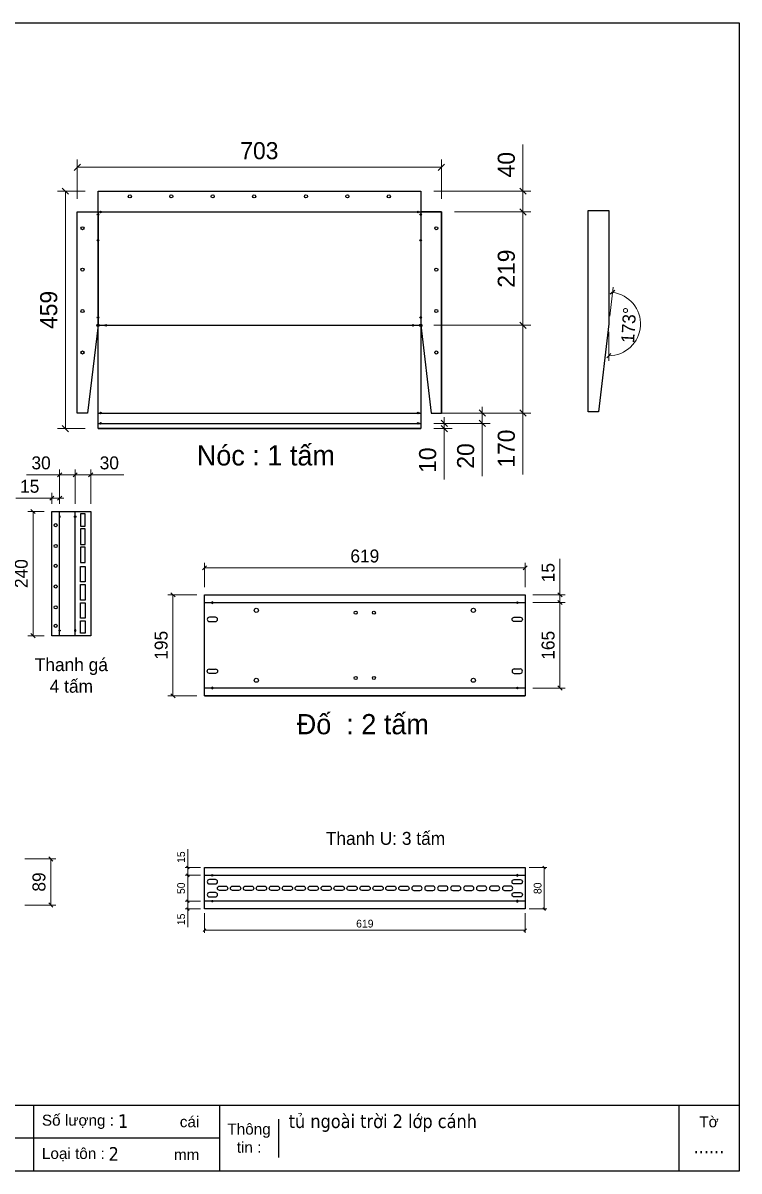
# Model space of a CAD drawing. Header units: millimetres. Extents: x 0 to 3136, y 0 to 2218.
# Drawn here: x 1754 to 3136, y 0 to 2218 of the extents above; entities that cross this region are included whole.
import ezdxf
from ezdxf.enums import TextEntityAlignment as Align

# ---------------------------------------------------------------- set-up
doc = ezdxf.new("R2010")
doc.units = ezdxf.units.MM
for name, color, linetype in [('CNC', 7, 'Continuous'), ('DIM', 253, 'Continuous'), ('FIRE PROTECTION', 1, 'Continuous')]:
    doc.layers.add(name, color=color, linetype=linetype)
doc.styles.add('Arial', font='arial.ttf')
doc.styles.add('Tahoma (Input Text)', font='tahoma.ttf')
doc.dimstyles.new('Dim-15', dxfattribs={"dimtxt": 15, "dimasz": 5, "dimexe": 5, "dimexo": 8, "dimgap": 5, "dimtad": 1, "dimdec": 0, "dimtxsty": 'Standard', "dimblk": 'OBLIQUE', "dimcen": 10, "dimclrd": 5, "dimclre": 5, "dimclrt": 3, "dimazin": 3, "dimtfac": 1, "dimtdec": 0, "dimtmove": 0, "dimatfit": 3, "dimldrblk": 'OBLIQUE', "dimlwd": 9, "dimlwe": 9})
doc.dimstyles.new('Dim-25', dxfattribs={"dimtxt": 25, "dimasz": 8, "dimexe": 10, "dimexo": 15, "dimgap": 10, "dimtad": 1, "dimdec": 0, "dimtxsty": 'Standard', "dimblk": 'OBLIQUE', "dimcen": 10, "dimclrd": 5, "dimclre": 5, "dimclrt": 3, "dimazin": 3, "dimtfac": 1, "dimtdec": 0, "dimtmove": 0, "dimatfit": 3, "dimldrblk": 'OBLIQUE', "dimlwd": 9, "dimlwe": 9})
doc.dimstyles.new('Dim-33', dxfattribs={"dimtxt": 33, "dimasz": 12, "dimexe": 15, "dimexo": 25, "dimgap": 15, "dimtad": 1, "dimdec": 0, "dimtxsty": 'Standard', "dimblk": 'OBLIQUE', "dimcen": 10, "dimclrd": 5, "dimclre": 5, "dimclrt": 3, "dimazin": 3, "dimtfac": 1, "dimtdec": 0, "dimtmove": 0, "dimatfit": 3, "dimldrblk": 'OPEN30', "dimlwd": 9, "dimlwe": 9})

# ---------------------------------------------------------------- blocks, each defined once
blk = doc.blocks.new('khungtenAsean2')
at = {"color": 7}
for p, q in [((2970, -1980), (0, -1980)), ((1680, -1980), (1680, -2100)), ((2020, -1980), (2020, -2100)), ((2860, -1980), (2860, -2100)), ((2128.3, -2005), (2128.3, -2075)), ((2020, -2040), (0, -2040))]:
    blk.add_line(p, q, dxfattribs=at)
blk.add_lwpolyline([(0, 0), (2970, 0), (2970, -2100), (0, -2100)], close=True, dxfattribs=at)
at = {"color": 2, "char_height": 20, "style": 'Arial'}
for s, insert, width, attachment_point in [('  Số lượng :', (1680, -2010), 917.634, 4), ('cái', (1947.6, -2010), 917.634, 4), ('Thông\\Ptin :', (2074.2, -2040), 108.311, 5), ('Tờ', (2915, -2010), 110, 5), ('  Loại tôn :', (1680, -2070), 917.634, 4), ('mm', (1936.9, -2070), 917.634, 4)]:
    blk.add_mtext(s, dxfattribs=dict(at, insert=insert, width=width, attachment_point=attachment_point))
at = {"color": 1, "style": 'Tahoma (Input Text)', "flags": 8}
for tag, p in [('#03', (506.6, -2019.3)), ('#01', (137.1, -2021.3)), ('#05', (1106.6, -2021.3)), ('#07', (1834.7, -2021.3)), ('#09', (2146.7, -2021.3)), ('#02', (98.5, -2081.3)), ('#04', (486.1, -2081.3)), ('#06', (1065.3, -2081.3)), ('#08', (1817.4, -2081.3)), ('#10', (2146.7, -2081.3))]:
    blk.add_attdef(tag, p, '', height=25, dxfattribs=at)
blk.add_attdef('#11', text='', height=25, dxfattribs=at).set_placement((2915, -2067.3), align=Align.CENTER)
blk = doc.blocks.new('*D20')
at = {"color": 0, "linetype": 'ByBlock', "lineweight": -2}
for p, q in [((1811.6, 598.8), (1803.6, 606.8)), ((1803.6, 517.8), (1811.6, 509.8))]:
    blk.add_line(p, q, dxfattribs=at)
at = {"layer": 'Defpoints', "color": 0, "transparency": 16777216}
for p in [(1742.8, 602.8), (1807.6, 602.8), (1742.8, 513.8)]:
    blk.add_point(p, dxfattribs=at)
at = {"layer": 'DIM', "color": 5, "lineweight": 9, "transparency": 16777216}
for p, q in [((1757.8, 602.8), (1817.6, 602.8)), ((1807.6, 513.8), (1807.6, 602.8)), ((1757.8, 513.8), (1817.6, 513.8))]:
    blk.add_line(p, q, dxfattribs=at)
at = {"layer": 'DIM', "color": 3, "transparency": 16777216, "insert": (1784.9, 558.3), "char_height": 25, "attachment_point": 5, "rotation": 90}
blk.add_mtext('89', dxfattribs=at)
blk = doc.blocks.new('_Oblique')
at = {"color": 0, "linetype": 'ByBlock', "lineweight": -2}
blk.add_line((-0.5, -0.5), (0.5, 0.5), dxfattribs=at)
blk = doc.blocks.new('f3daunguoc')
at = {"layer": 'CNC', "color": 2, "lineweight": -3}
blk.add_circle((0, 0), 1.5, dxfattribs=at)
blk = doc.blocks.new('f2dauxuoi')
at = {"layer": 'CNC', "color": 2, "lineweight": -3}
blk.add_circle((0, 0), 1, dxfattribs=at)
blk = doc.blocks.new('*D25')
at = {"color": 0, "linetype": 'ByBlock', "lineweight": -2}
for p, q in [((1777.4, 1270), (1769.4, 1278)), ((1769.4, 1038), (1777.4, 1030))]:
    blk.add_line(p, q, dxfattribs=at)
at = {"layer": 'Defpoints', "color": 0, "ltscale": 3, "transparency": 16777216}
for p in [(1809.7, 1274), (1773.4, 1034), (1809.7, 1034)]:
    blk.add_point(p, dxfattribs=at)
at = {"layer": 'DIM', "color": 5, "lineweight": 9, "ltscale": 3, "transparency": 16777216}
for p, q in [((1794.7, 1274), (1763.4, 1274)), ((1773.4, 1274), (1773.4, 1034)), ((1794.7, 1034), (1763.4, 1034))]:
    blk.add_line(p, q, dxfattribs=at)
at = {"layer": 'DIM', "color": 3, "ltscale": 3, "transparency": 16777216, "insert": (1750.7, 1154), "char_height": 25, "attachment_point": 5, "rotation": 90}
blk.add_mtext('240', dxfattribs=at)
blk = doc.blocks.new('*D26')
at = {"color": 0, "linetype": 'ByBlock', "lineweight": -2}
for p, q in [((1858.7, 1348.9), (1850.7, 1340.9)), ((1880.7, 1340.9), (1888.7, 1348.9))]:
    blk.add_line(p, q, dxfattribs=at)
at = {"layer": 'Defpoints', "color": 0, "ltscale": 3, "transparency": 16777216}
for p in [(1884.7, 1344.9), (1854.7, 1274), (1884.7, 1274)]:
    blk.add_point(p, dxfattribs=at)
at = {"layer": 'DIM', "color": 5, "lineweight": 9, "ltscale": 3, "transparency": 16777216}
for p, q in [((1854.7, 1289), (1854.7, 1354.9)), ((1884.7, 1289), (1884.7, 1354.9)), ((1854.7, 1344.9), (1884.7, 1344.9)), ((1884.7, 1344.9), (1948.4, 1344.9))]:
    blk.add_line(p, q, dxfattribs=at)
at = {"layer": 'DIM', "color": 3, "ltscale": 3, "transparency": 16777216, "insert": (1920.6, 1367.7), "char_height": 25, "attachment_point": 5}
blk.add_mtext('30', dxfattribs=at)
blk = doc.blocks.new('*D27')
at = {"color": 0, "linetype": 'ByBlock', "lineweight": -2}
for p, q in [((1828.7, 1348.9), (1820.7, 1340.9)), ((1850.7, 1340.9), (1858.7, 1348.9))]:
    blk.add_line(p, q, dxfattribs=at)
at = {"layer": 'Defpoints', "color": 0, "ltscale": 3, "transparency": 16777216}
for p in [(1824.7, 1344.9), (1824.7, 1274), (1854.7, 1274)]:
    blk.add_point(p, dxfattribs=at)
at = {"layer": 'DIM', "color": 5, "lineweight": 9, "ltscale": 3, "transparency": 16777216}
for p, q in [((1824.7, 1289), (1824.7, 1354.9)), ((1854.7, 1289), (1854.7, 1354.9)), ((1824.7, 1344.9), (1761, 1344.9)), ((1854.7, 1344.9), (1824.7, 1344.9))]:
    blk.add_line(p, q, dxfattribs=at)
at = {"layer": 'DIM', "color": 3, "ltscale": 3, "transparency": 16777216, "insert": (1788.9, 1367.7), "char_height": 25, "attachment_point": 5}
blk.add_mtext('30', dxfattribs=at)
blk = doc.blocks.new('*D28')
at = {"color": 0, "linetype": 'ByBlock', "lineweight": -2}
for p, q in [((1805.7, 1295.7), (1813.7, 1303.7)), ((1828.7, 1303.7), (1820.7, 1295.7))]:
    blk.add_line(p, q, dxfattribs=at)
at = {"layer": 'Defpoints', "color": 0, "ltscale": 3, "transparency": 16777216}
for p in [(1809.7, 1299.7), (1809.7, 1274), (1824.7, 1274)]:
    blk.add_point(p, dxfattribs=at)
at = {"layer": 'DIM', "color": 5, "lineweight": 9, "ltscale": 3, "transparency": 16777216}
for p, q in [((1809.7, 1289), (1809.7, 1309.7)), ((1824.7, 1289), (1824.7, 1309.7)), ((1809.7, 1299.7), (1740.1, 1299.7)), ((1824.7, 1299.7), (1809.7, 1299.7)), ((1824.7, 1299.7), (1832.7, 1299.7))]:
    blk.add_line(p, q, dxfattribs=at)
at = {"layer": 'DIM', "color": 3, "ltscale": 3, "transparency": 16777216, "insert": (1766.9, 1322.5), "char_height": 25, "attachment_point": 5}
blk.add_mtext('15', dxfattribs=at)
blk = doc.blocks.new('*D32')
at = {"color": 0, "linetype": 'ByBlock', "lineweight": -2}
for p, q in [((2725.1, 1886.6), (2713.1, 1898.6)), ((2713.1, 1858.6), (2725.1, 1846.6))]:
    blk.add_line(p, q, dxfattribs=at)
at = {"layer": 'Defpoints', "color": 0, "transparency": 16777216}
for p in [(2521.8, 1892.6), (2719.1, 1892.6), (2561.8, 1852.6)]:
    blk.add_point(p, dxfattribs=at)
at = {"layer": 'DIM', "color": 5, "lineweight": 9, "transparency": 16777216}
for p, q in [((2719.1, 1892.6), (2719.1, 1983.1)), ((2546.8, 1892.6), (2734.1, 1892.6)), ((2719.1, 1852.6), (2719.1, 1892.6)), ((2586.8, 1852.6), (2734.1, 1852.6))]:
    blk.add_line(p, q, dxfattribs=at)
at = {"layer": 'DIM', "color": 3, "transparency": 16777216, "insert": (2687.2, 1943.8), "char_height": 33, "attachment_point": 5, "rotation": 90}
blk.add_mtext('40', dxfattribs=at)
blk = doc.blocks.new('_Open30')
at = {"color": 0, "linetype": 'ByBlock', "lineweight": -2}
for p, q in [((-1, 0.27), (0, 0)), ((0, 0), (-1, -0.27)), ((0, 0), (-1, 0))]:
    blk.add_line(p, q, dxfattribs=at)
blk = doc.blocks.new('*D33')
at = {"color": 0, "linetype": 'ByBlock', "lineweight": -2}
for p, q in [((1841.7, 1886.6), (1829.7, 1898.6)), ((1829.7, 1440.1), (1841.7, 1428.1))]:
    blk.add_line(p, q, dxfattribs=at)
at = {"layer": 'Defpoints', "color": 0, "transparency": 16777216}
for p in [(1898.8, 1892.6), (1835.7, 1434.1), (1898.8, 1434.1)]:
    blk.add_point(p, dxfattribs=at)
at = {"layer": 'DIM', "color": 5, "lineweight": 9, "transparency": 16777216}
for p, q in [((1873.8, 1892.6), (1820.7, 1892.6)), ((1835.7, 1892.6), (1835.7, 1434.1)), ((1873.8, 1434.1), (1820.7, 1434.1))]:
    blk.add_line(p, q, dxfattribs=at)
at = {"layer": 'DIM', "color": 3, "transparency": 16777216, "insert": (1803.8, 1663.3), "char_height": 33, "attachment_point": 5, "rotation": 90}
blk.add_mtext('459', dxfattribs=at)
blk = doc.blocks.new('*D34')
at = {"color": 0, "linetype": 'ByBlock', "lineweight": -2}
for p, q in [((1864.8, 1944.8), (1852.8, 1932.8)), ((2555.8, 1932.8), (2567.8, 1944.8))]:
    blk.add_line(p, q, dxfattribs=at)
at = {"layer": 'Defpoints', "color": 0, "transparency": 16777216}
for p in [(2561.8, 1938.8), (1858.8, 1852.6), (2561.8, 1852.6)]:
    blk.add_point(p, dxfattribs=at)
at = {"layer": 'DIM', "color": 5, "lineweight": 9, "transparency": 16777216}
for p, q in [((1858.8, 1877.6), (1858.8, 1953.8)), ((2561.8, 1877.6), (2561.8, 1953.8)), ((1858.8, 1938.8), (2561.8, 1938.8))]:
    blk.add_line(p, q, dxfattribs=at)
at = {"layer": 'DIM', "color": 3, "transparency": 16777216, "insert": (2210.3, 1970.7), "char_height": 33, "attachment_point": 5}
blk.add_mtext('703', dxfattribs=at)
blk = doc.blocks.new('*D35')
at = {"color": 0, "linetype": 'ByBlock', "lineweight": -2}
for p, q in [((2561.2, 1450.1), (2573.2, 1438.1)), ((2573.2, 1428.1), (2561.2, 1440.1))]:
    blk.add_line(p, q, dxfattribs=at)
at = {"layer": 'Defpoints', "color": 0, "transparency": 16777216}
for p in [(2521.8, 1444.1), (2567.2, 1444.1), (2521.8, 1434.1)]:
    blk.add_point(p, dxfattribs=at)
at = {"layer": 'DIM', "color": 5, "lineweight": 9, "transparency": 16777216}
for p, q in [((2546.8, 1444.1), (2582.2, 1444.1)), ((2567.2, 1444.1), (2567.2, 1456.1)), ((2567.2, 1444.1), (2567.2, 1434.1)), ((2546.8, 1434.1), (2582.2, 1434.1)), ((2567.2, 1434.1), (2567.2, 1336))]:
    blk.add_line(p, q, dxfattribs=at)
at = {"layer": 'DIM', "color": 3, "transparency": 16777216, "insert": (2535.3, 1373.1), "char_height": 33, "attachment_point": 5, "rotation": 90}
blk.add_mtext('10', dxfattribs=at)
blk = doc.blocks.new('*D36')
at = {"color": 0, "linetype": 'ByBlock', "lineweight": -2}
for p, q in [((2634.6, 1470.1), (2646.6, 1458.1)), ((2646.6, 1438.1), (2634.6, 1450.1))]:
    blk.add_line(p, q, dxfattribs=at)
at = {"layer": 'Defpoints', "color": 0, "transparency": 16777216}
for p in [(2521.8, 1464.1), (2521.8, 1444.1), (2640.6, 1444.1)]:
    blk.add_point(p, dxfattribs=at)
at = {"layer": 'DIM', "color": 5, "lineweight": 9, "transparency": 16777216}
for p, q in [((2546.8, 1464.1), (2655.6, 1464.1)), ((2640.6, 1464.1), (2640.6, 1476.1)), ((2640.6, 1464.1), (2640.6, 1444.1)), ((2546.8, 1444.1), (2655.6, 1444.1)), ((2640.6, 1444.1), (2640.6, 1342.4))]:
    blk.add_line(p, q, dxfattribs=at)
at = {"layer": 'DIM', "color": 3, "transparency": 16777216, "insert": (2608.7, 1381.2), "char_height": 33, "attachment_point": 5, "rotation": 90}
blk.add_mtext('20', dxfattribs=at)
blk = doc.blocks.new('*D37')
at = {"color": 0, "linetype": 'ByBlock', "lineweight": -2}
for p, q in [((2725.1, 1627.6), (2713.1, 1639.6)), ((2713.1, 1470.1), (2725.1, 1458.1))]:
    blk.add_line(p, q, dxfattribs=at)
at = {"layer": 'Defpoints', "color": 0, "transparency": 16777216}
for p in [(2521.8, 1633.6), (2561.8, 1464.1), (2719.1, 1464.1)]:
    blk.add_point(p, dxfattribs=at)
at = {"layer": 'DIM', "color": 5, "lineweight": 9, "transparency": 16777216}
for p, q in [((2546.8, 1633.6), (2734.1, 1633.6)), ((2719.1, 1633.6), (2719.1, 1464.1)), ((2586.8, 1464.1), (2734.1, 1464.1)), ((2719.1, 1464.1), (2719.1, 1345.5))]:
    blk.add_line(p, q, dxfattribs=at)
at = {"layer": 'DIM', "color": 3, "transparency": 16777216, "insert": (2687.2, 1395.4), "char_height": 33, "attachment_point": 5, "rotation": 90}
blk.add_mtext('170', dxfattribs=at)
blk = doc.blocks.new('*D38')
at = {"color": 0, "linetype": 'ByBlock', "lineweight": -2}
for p, q in [((2725.1, 1846.6), (2713.1, 1858.6)), ((2713.1, 1639.6), (2725.1, 1627.6))]:
    blk.add_line(p, q, dxfattribs=at)
at = {"layer": 'Defpoints', "color": 0, "transparency": 16777216}
for p in [(2561.8, 1852.6), (2719.1, 1852.6), (2521.8, 1633.6)]:
    blk.add_point(p, dxfattribs=at)
at = {"layer": 'DIM', "color": 5, "lineweight": 9, "transparency": 16777216}
for p, q in [((2586.8, 1852.6), (2734.1, 1852.6)), ((2719.1, 1633.6), (2719.1, 1852.6)), ((2546.8, 1633.6), (2734.1, 1633.6))]:
    blk.add_line(p, q, dxfattribs=at)
at = {"layer": 'DIM', "color": 3, "transparency": 16777216, "insert": (2687.2, 1743.1), "char_height": 33, "attachment_point": 5, "rotation": 90}
blk.add_mtext('219', dxfattribs=at)
blk = doc.blocks.new('*D39')
at = {"color": 0, "linetype": 'ByBlock', "lineweight": -2}
for p, q in [((2896.5, 1700.6), (2887.6, 1693.6)), ((2888.9, 1578.9), (2880.9, 1570.9))]:
    blk.add_line(p, q, dxfattribs=at)
at = {"layer": 'Defpoints', "color": 0, "ltscale": 3, "transparency": 16777216}
for p in [(2884.9, 1855.2), (2884.9, 1636.2), (2884.9, 1636.2), (2936.7, 1603.5), (2864.9, 1466.7)]:
    blk.add_point(p, dxfattribs=at)
at = {"layer": 'DIM', "color": 5, "lineweight": 9, "ltscale": 3, "transparency": 16777216}
for p, q in [((2886.6, 1651.1), (2893.2, 1707)), ((2884.9, 1621.2), (2884.9, 1564.9))]:
    blk.add_line(p, q, dxfattribs=at)
blk.add_arc((2884.9, 1636.2), 61.3, 270, 83.2706, dxfattribs=at)
at = {"layer": 'DIM', "color": 3, "ltscale": 3, "transparency": 16777216, "insert": (2923.4, 1633.9), "char_height": 25, "attachment_point": 5, "rotation": 86.6353}
blk.add_mtext('173°', dxfattribs=at)
blk = doc.blocks.new('ovan8.5x20')
at = {"layer": 'CNC', "color": 2, "lineweight": -3}
for p, q in [((5.7, 4.2), (-5.8, 4.2)), ((-5.8, -4.2), (5.7, -4.2))]:
    blk.add_line(p, q, dxfattribs=at)
for centre, start, end in [((-5.8, 0), 90, 270), ((5.7, 0), 270, 90)]:
    blk.add_arc(centre, 4.25, start, end, dxfattribs=at)
blk = doc.blocks.new('*D40')
at = {"color": 0, "linetype": 'ByBlock', "lineweight": -2}
for p, q in [((2786.6, 1117), (2794.6, 1109)), ((2794.6, 1094), (2786.6, 1102))]:
    blk.add_line(p, q, dxfattribs=at)
at = {"layer": 'Defpoints', "color": 0, "ltscale": 3, "transparency": 16777216}
for p in [(2723.4, 1113), (2790.6, 1113), (2723.4, 1098)]:
    blk.add_point(p, dxfattribs=at)
at = {"layer": 'DIM', "color": 5, "lineweight": 9, "ltscale": 3, "transparency": 16777216}
for p, q in [((2790.6, 1113), (2790.6, 1182.7)), ((2738.4, 1113), (2800.6, 1113)), ((2790.6, 1098), (2790.6, 1113)), ((2738.4, 1098), (2800.6, 1098)), ((2790.6, 1098), (2790.6, 1090))]:
    blk.add_line(p, q, dxfattribs=at)
at = {"layer": 'DIM', "color": 3, "ltscale": 3, "transparency": 16777216, "insert": (2767.8, 1155.8), "char_height": 25, "attachment_point": 5, "rotation": 90}
blk.add_mtext('15', dxfattribs=at)
blk = doc.blocks.new('*D41')
at = {"color": 0, "linetype": 'ByBlock', "lineweight": -2}
for p, q in [((2794.6, 1094), (2786.6, 1102)), ((2786.6, 937), (2794.6, 929))]:
    blk.add_line(p, q, dxfattribs=at)
at = {"layer": 'Defpoints', "color": 0, "ltscale": 3, "transparency": 16777216}
for p in [(2723.4, 1098), (2723.4, 933), (2790.6, 933)]:
    blk.add_point(p, dxfattribs=at)
at = {"layer": 'DIM', "color": 5, "lineweight": 9, "ltscale": 3, "transparency": 16777216}
for p, q in [((2738.4, 1098), (2800.6, 1098)), ((2790.6, 1098), (2790.6, 933)), ((2738.4, 933), (2800.6, 933))]:
    blk.add_line(p, q, dxfattribs=at)
at = {"layer": 'DIM', "color": 3, "ltscale": 3, "transparency": 16777216, "insert": (2767.8, 1015.5), "char_height": 25, "attachment_point": 5, "rotation": 90}
blk.add_mtext('165', dxfattribs=at)
blk = doc.blocks.new('*D42')
at = {"color": 0, "linetype": 'ByBlock', "lineweight": -2}
for p, q in [((2108.4, 1169), (2100.4, 1161)), ((2719.4, 1161), (2727.4, 1169))]:
    blk.add_line(p, q, dxfattribs=at)
at = {"layer": 'Defpoints', "color": 0, "ltscale": 3, "transparency": 16777216}
for p in [(2723.4, 1165), (2104.4, 1113), (2723.4, 1113)]:
    blk.add_point(p, dxfattribs=at)
at = {"layer": 'DIM', "color": 5, "lineweight": 9, "ltscale": 3, "transparency": 16777216}
for p, q in [((2104.4, 1128), (2104.4, 1175)), ((2104.4, 1165), (2723.4, 1165)), ((2723.4, 1128), (2723.4, 1175))]:
    blk.add_line(p, q, dxfattribs=at)
at = {"layer": 'DIM', "color": 3, "ltscale": 3, "transparency": 16777216, "insert": (2413.9, 1187.8), "char_height": 25, "attachment_point": 5}
blk.add_mtext('619', dxfattribs=at)
blk = doc.blocks.new('*D43')
at = {"color": 0, "linetype": 'ByBlock', "lineweight": -2}
for p, q in [((2047.5, 1109), (2039.5, 1117)), ((2039.5, 922), (2047.5, 914))]:
    blk.add_line(p, q, dxfattribs=at)
at = {"layer": 'Defpoints', "color": 0, "ltscale": 3, "transparency": 16777216}
for p in [(2104.4, 1113), (2043.5, 918), (2104.4, 918)]:
    blk.add_point(p, dxfattribs=at)
at = {"layer": 'DIM', "color": 5, "lineweight": 9, "ltscale": 3, "transparency": 16777216}
for p, q in [((2089.4, 1113), (2033.5, 1113)), ((2043.5, 1113), (2043.5, 918)), ((2089.4, 918), (2033.5, 918))]:
    blk.add_line(p, q, dxfattribs=at)
at = {"layer": 'DIM', "color": 3, "ltscale": 3, "transparency": 16777216, "insert": (2020.8, 1015.5), "char_height": 25, "attachment_point": 5, "rotation": 90}
blk.add_mtext('195', dxfattribs=at)
blk = doc.blocks.new('*D44')
at = {"color": 0, "linetype": 'ByBlock', "lineweight": -2}
for p, q in [((2106.9, 467.6), (2101.9, 462.6)), ((2720.9, 462.6), (2725.9, 467.6))]:
    blk.add_line(p, q, dxfattribs=at)
at = {"layer": 'Defpoints', "color": 0, "transparency": 16777216}
for p in [(2104.4, 506.2), (2723.4, 506.2), (2104.4, 465.1)]:
    blk.add_point(p, dxfattribs=at)
at = {"layer": 'DIM', "color": 5, "lineweight": 9, "transparency": 16777216}
for p, q in [((2104.4, 498.2), (2104.4, 460.1)), ((2723.4, 498.2), (2723.4, 460.1)), ((2723.4, 465.1), (2104.4, 465.1))]:
    blk.add_line(p, q, dxfattribs=at)
at = {"layer": 'DIM', "color": 3, "transparency": 16777216, "insert": (2413.9, 477.8), "char_height": 15, "attachment_point": 5}
blk.add_mtext('619', dxfattribs=at)
blk = doc.blocks.new('*D45')
at = {"color": 0, "linetype": 'ByBlock', "lineweight": -2}
for p, q in [((2762.8, 583.7), (2757.8, 588.7)), ((2757.8, 508.7), (2762.8, 503.7))]:
    blk.add_line(p, q, dxfattribs=at)
at = {"layer": 'Defpoints', "color": 0, "transparency": 16777216}
for p in [(2723.4, 586.2), (2723.4, 506.2), (2760.3, 506.2)]:
    blk.add_point(p, dxfattribs=at)
at = {"layer": 'DIM', "color": 5, "lineweight": 9, "transparency": 16777216}
for p, q in [((2731.4, 586.2), (2765.3, 586.2)), ((2760.3, 586.2), (2760.3, 506.2)), ((2731.4, 506.2), (2765.3, 506.2))]:
    blk.add_line(p, q, dxfattribs=at)
at = {"layer": 'DIM', "color": 3, "transparency": 16777216, "insert": (2747.6, 546.2), "char_height": 15, "attachment_point": 5, "rotation": 90}
blk.add_mtext('80', dxfattribs=at)
blk = doc.blocks.new('*D46')
at = {"color": 0, "linetype": 'ByBlock', "lineweight": -2}
for p, q in [((2074.5, 568.7), (2069.5, 573.7)), ((2069.5, 523.7), (2074.5, 518.7))]:
    blk.add_line(p, q, dxfattribs=at)
at = {"layer": 'Defpoints', "color": 0, "transparency": 16777216}
for p in [(2104.4, 571.2), (2072, 521.2), (2104.4, 521.2)]:
    blk.add_point(p, dxfattribs=at)
at = {"layer": 'DIM', "color": 5, "lineweight": 9, "transparency": 16777216}
for p, q in [((2096.4, 571.2), (2067, 571.2)), ((2072, 571.2), (2072, 521.2)), ((2096.4, 521.2), (2067, 521.2))]:
    blk.add_line(p, q, dxfattribs=at)
at = {"layer": 'DIM', "color": 3, "transparency": 16777216, "insert": (2059.3, 546.2), "char_height": 15, "attachment_point": 5, "rotation": 90}
blk.add_mtext('50', dxfattribs=at)
blk = doc.blocks.new('*D47')
at = {"color": 0, "linetype": 'ByBlock', "lineweight": -2}
for p, q in [((2074.5, 583.7), (2069.5, 588.7)), ((2069.5, 573.7), (2074.5, 568.7))]:
    blk.add_line(p, q, dxfattribs=at)
at = {"layer": 'Defpoints', "color": 0, "transparency": 16777216}
for p in [(2072, 586.2), (2104.4, 586.2), (2104.4, 571.2)]:
    blk.add_point(p, dxfattribs=at)
at = {"layer": 'DIM', "color": 5, "lineweight": 9, "transparency": 16777216}
for p, q in [((2072, 586.2), (2072, 621.4)), ((2096.4, 586.2), (2067, 586.2)), ((2072, 571.2), (2072, 586.2)), ((2096.4, 571.2), (2067, 571.2))]:
    blk.add_line(p, q, dxfattribs=at)
at = {"layer": 'DIM', "color": 3, "transparency": 16777216, "insert": (2059.3, 606.3), "char_height": 15, "attachment_point": 5, "rotation": 90}
blk.add_mtext('15', dxfattribs=at)
blk = doc.blocks.new('*D48')
at = {"color": 0, "linetype": 'ByBlock', "lineweight": -2}
for p, q in [((2074.5, 518.7), (2069.5, 523.7)), ((2069.5, 508.7), (2074.5, 503.7))]:
    blk.add_line(p, q, dxfattribs=at)
at = {"layer": 'Defpoints', "color": 0, "transparency": 16777216}
for p in [(2104.4, 521.2), (2072, 506.2), (2104.4, 506.2)]:
    blk.add_point(p, dxfattribs=at)
at = {"layer": 'DIM', "color": 5, "lineweight": 9, "transparency": 16777216}
for p, q in [((2096.4, 521.2), (2067, 521.2)), ((2072, 521.2), (2072, 506.2)), ((2096.4, 506.2), (2067, 506.2)), ((2072, 506.2), (2072, 471))]:
    blk.add_line(p, q, dxfattribs=at)
at = {"layer": 'DIM', "color": 3, "transparency": 16777216, "insert": (2059.3, 486.1), "char_height": 15, "attachment_point": 5, "rotation": 90}
blk.add_mtext('15', dxfattribs=at)

msp = doc.modelspace()

# ---------------------------------------------------------------- linework, layer by layer
for p, q in [((1898.8, 1892.6), (2521.8, 1892.6)), ((1858.8, 1852.6), (2561.8, 1852.6)), ((2561.8, 1852.6), (2561.8, 1465.1)), ((1898.8, 1633.6), (2521.8, 1633.6)), ((1898.8, 1464.1), (2521.8, 1464.1)), ((1898.8, 1444.1), (2521.8, 1444.1)), ((1898.8, 1434.1), (2521.8, 1434.1))]:
    msp.add_line(p, q)
at = {"color": 7}
for p, q in [((1809.7, 1274), (1884.7, 1274)), ((1809.7, 1034), (1809.7, 1274)), ((1824.7, 1034), (1824.7, 1274)), ((1854.7, 1034), (1854.7, 1274)), ((1884.7, 1274), (1884.7, 1034)), ((1884.7, 1034), (1809.7, 1034)), ((2104.4, 586.2), (2723.4, 586.2)), ((2104.4, 506.2), (2104.4, 586.2)), ((2723.4, 586.2), (2723.4, 506.2)), ((2104.4, 571.2), (2723.4, 571.2)), ((2723.4, 521.2), (2104.4, 521.2)), ((2723.4, 506.2), (2104.4, 506.2))]:
    msp.add_line(p, q, dxfattribs=at)
at = {"color": 7, "ltscale": 3}
for p, q in [((2104.4, 1113), (2723.4, 1113)), ((2104.4, 918), (2723.4, 918))]:
    msp.add_line(p, q, dxfattribs=at)
msp.add_lwpolyline([(1898.8, 1892.6), (2521.8, 1892.6), (2521.8, 1434.1), (1898.8, 1434.1)], close=True)
at = {"color": 7, "linetype": 'Continuous'}
for points in [[(1858.8, 1464.1), (1858.8, 1852.6), (1898.8, 1852.6), (1898.8, 1633.6), (1878.8, 1464.1)], [(2561.8, 1464.1), (2561.8, 1852.6), (2521.8, 1852.6), (2521.8, 1633.6), (2541.8, 1464.1)]]:
    msp.add_lwpolyline(points, close=True, dxfattribs=at)
at = {"color": 2}
for points in [[(1865.2, 1245.3), (1874.2, 1245.3), (1874.2, 1269.3), (1865.2, 1269.3)], [(1865.2, 1210.3), (1874.2, 1210.3), (1874.2, 1240.3), (1865.2, 1240.3)], [(1865.2, 1175.3), (1874.2, 1175.3), (1874.2, 1205.3), (1865.2, 1205.3)], [(1865.2, 1167.8), (1874.2, 1167.8), (1874.2, 1137.8), (1865.2, 1137.8)], [(1865.2, 1132.8), (1874.2, 1132.8), (1874.2, 1102.8), (1865.2, 1102.8)], [(1865.2, 1097.8), (1874.2, 1097.8), (1874.2, 1067.8), (1865.2, 1067.8)], [(1865.2, 1062.8), (1874.2, 1062.8), (1874.2, 1038.8), (1865.2, 1038.8)]]:
    msp.add_lwpolyline(points, close=True, dxfattribs=at)
at = {"color": 7, "ltscale": 3}
msp.add_lwpolyline([(2104.4, 1113), (2723.4, 1113), (2723.4, 918), (2104.4, 918)], close=True, dxfattribs=at)
at = {"color": 8, "ltscale": 3}
msp.add_lwpolyline([(2104.4, 1098), (2723.4, 1098), (2723.4, 933), (2104.4, 933)], close=True, dxfattribs=at)
at = {"color": 2, "ltscale": 3}
for centre, radius in [((1960.3, 1882.6), 3), ((2040.3, 1882.6), 3), ((2120.3, 1882.6), 3), ((2200.3, 1882.6), 3), ((2300.3, 1882.6), 3), ((2380.3, 1882.6), 3), ((2460.3, 1882.6), 3), ((1868.8, 1821.1), 3), ((2551.8, 1821.1), 3), ((1868.8, 1741.1), 3), ((2551.8, 1741.1), 3), ((1868.8, 1661.1), 3), ((2551.8, 1661.1), 3), ((1898.8, 1633.6), 2.5), ((2521.8, 1633.6), 2.5), ((1868.8, 1581.1), 3), ((2551.8, 1581.1), 3), ((2204.4, 1083), 4), ((2623.4, 1083), 4), ((2396.4, 1078.5), 3), ((2431.4, 1078.5), 3), ((2396.4, 952.5), 3), ((2431.4, 952.5), 3), ((2204.4, 948), 4), ((2623.4, 948), 4)]:
    msp.add_circle(centre, radius, dxfattribs=at)
at = {"color": 2}
for centre, radius in [((1898.8, 1847.6), 1.5), ((1903.8, 1852.6), 1.5), ((2516.8, 1852.6), 1.5), ((2521.8, 1847.6), 1.5), ((1898.8, 1797.6), 1.5), ((2521.8, 1797.6), 1.5), ((1898.8, 1648.6), 1.5), ((2521.8, 1648.6), 1.5), ((1913.8, 1633.6), 1.5), ((2506.8, 1633.6), 1.5), ((1903.8, 1464.1), 1.5), ((2516.8, 1464.1), 1.5), ((1903.8, 1444.1), 1.5), ((2516.8, 1444.1), 1.5), ((1817.2, 1247.5), 3), ((1817.2, 1207.5), 3), ((1817.2, 1169), 3), ((1817.2, 1129), 3), ((1817.2, 1089), 3), ((1817.2, 1053.2), 3)]:
    msp.add_circle(centre, radius, dxfattribs=at)
at = {"layer": 'FIRE PROTECTION', "linetype": 'Continuous'}
msp.add_lwpolyline([(2844.9, 1466.7), (2844.9, 1855.2), (2884.9, 1855.2), (2884.9, 1636.2), (2864.9, 1466.7)], close=True, dxfattribs=at)

# ---------------------------------------------------------------- block references
at = {"color": 7}
ref = msp.add_blockref('khungtenAsean2', (0, 2217.6), dxfattribs=dict(at, xscale=1.055999999996856, yscale=1.055999999996856, zscale=1.055999999996856))
ref.add_attrib('#11', '......', dxfattribs={"color": 1, "height": 26.4, "style": 'Tahoma (Input Text)'}).set_placement((3078.2, 34.5), align=Align.CENTER)
ref.add_attrib('#09', 'tủ ngoài trời 2 lớp cánh', (2266.9, 83.1), dxfattribs={"color": 1, "height": 26.4, "style": 'Tahoma (Input Text)'})
ref.add_attrib('#08', '2', (1919.2, 19.8), dxfattribs={"color": 1, "height": 26.4, "style": 'Tahoma (Input Text)'})
ref.add_attrib('#07', '1', (1937.4, 83.1), dxfattribs={"color": 1, "height": 26.4, "style": 'Tahoma (Input Text)'})
at = {"lineweight": -3, "xscale": -1}
msp.add_blockref('f2dauxuoi', (1824.7, 1264), dxfattribs=at)
at = {"lineweight": -3}
for name, p, rotation in [('f3daunguoc', (1854.7, 1264), 270), ('f3daunguoc', (1854.7, 1264), 270), ('f3daunguoc', (2708.4, 1098), 90), ('f2dauxuoi', (1824.7, 1044), 180), ('f3daunguoc', (2708.4, 933), 90), ('f3daunguoc', (2119.4, 571.2), 270), ('f3daunguoc', (2119.4, 521.2), 270)]:
    msp.add_blockref(name, p, dxfattribs=dict(at, rotation=rotation))
at = {"lineweight": -3, "xscale": -1}
for p, rotation in [((2119.4, 1098), 270), ((1854.7, 1044), 270), ((2119.4, 933), 270), ((2708.4, 571.2), 90), ((2708.4, 521.2), 90)]:
    msp.add_blockref('f3daunguoc', p, dxfattribs=dict(at, rotation=rotation))
at = {"layer": 'CNC', "lineweight": -3}
msp.add_blockref('ovan8.5x20', (2119.6, 1065.5), dxfattribs=at)
at = {"layer": 'CNC', "lineweight": -3, "xscale": -1}
msp.add_blockref('ovan8.5x20', (2708.1, 1065.5), dxfattribs=at)
at = {"layer": 'CNC', "lineweight": -3, "xscale": -1, "rotation": 180}
for p in [(2119.6, 965.5), (2708.1, 558.7), (2139.4, 546.2), (2164.4, 546.2), (2189.4, 546.2), (2214.4, 546.2), (2239.4, 546.2), (2264.4, 546.2), (2289.4, 546.2), (2314.4, 546.2), (2339.4, 546.2), (2364.4, 546.2), (2389.4, 546.2), (2414.4, 546.2), (2439.4, 546.2), (2464.4, 546.2), (2489.4, 546.2), (2708.1, 533.7)]:
    msp.add_blockref('ovan8.5x20', p, dxfattribs=at)
at = {"layer": 'CNC', "lineweight": -3, "rotation": 180}
for p in [(2708.1, 965.5), (2119.6, 558.7), (2119.6, 533.7), (2514.4, 546.2), (2539.4, 546.2), (2564.4, 546.2), (2589.4, 546.2), (2614.4, 546.2), (2639.4, 546.2), (2664.4, 546.2), (2689.4, 546.2)]:
    msp.add_blockref('ovan8.5x20', p, dxfattribs=at)

# ---------------------------------------------------------------- texts
at = {"color": 2, "attachment_point": 5}
for s, insert, char_height, width in [('Nóc : 1 tấm', (2222.8, 1382.1), 39, 894), ('Thanh gá\\P4 tấm', (1847.3, 957.1), 25, 785), ('Đố  : 2 tấm', (2410, 862.9), 39, 894), ('Thanh U: 3 tấm', (2453.8, 642.4), 25, 775)]:
    msp.add_mtext(s, dxfattribs=dict(at, insert=insert, char_height=char_height, width=width))

# ---------------------------------------------------------------- dimensions: what is measured, and where the dimension line sits
at = {"layer": 'DIM'}
dim = msp.add_linear_dim(base=(2561.8, 1938.8), p1=(1858.8, 1852.6), p2=(2561.8, 1852.6), dimstyle='Dim-33', dxfattribs=at)
dim.commit()
dim.dimension.update_dxf_attribs({"geometry": '*D34', "text_midpoint": (2210.3, 1970.7)})
for base, p1, p2, picture, middle in [((2719.1, 1892.6), (2561.8, 1852.6), (2521.8, 1892.6), '*D32', (2687.2, 1943.8)), ((1835.6842222, 1434.0981347), (1898.8301861, 1892.5981347), (1898.8301861, 1434.0981347), '*D33', (1803.8353136, 1663.3481347)), ((2719.1, 1852.6), (2521.8, 1633.6), (2561.8, 1852.6), '*D38', (2687.2, 1743.1))]:
    dim = msp.add_linear_dim(base=base, p1=p1, p2=p2, angle=90, dimstyle='Dim-33', dxfattribs=at)
    dim.commit()
    dim.dimension.update_dxf_attribs({"geometry": picture, "text_midpoint": middle})
at = {"layer": 'DIM', "color": 7, "ltscale": 3}
dim = msp.add_angular_dim_2l(base=(2936.7, 1603.5), line1=((2884.9, 1636.2), (2864.9, 1466.7)), line2=((2884.9, 1855.2), (2884.9, 1636.2)), dimstyle='Dim-25', dxfattribs=at)
dim.commit()
dim.dimension.update_dxf_attribs({"geometry": '*D39', "text_midpoint": (2923.4, 1633.9)})
at = {"layer": 'DIM'}
for base, p1, p2, picture, middle in [((2719.0928211, 1464.0981347), (2521.8301861, 1633.5981347), (2561.8301861, 1464.0981347), '*D37', (2719.0928211, 1395.3656088)), ((2640.6, 1444.1), (2521.8, 1464.1), (2521.8, 1444.1), '*D36', (2640.6, 1381.2)), ((2567.2, 1444.1), (2521.8, 1434.1), (2521.8, 1444.1), '*D35', (2567.2, 1373.1))]:
    dim = msp.add_linear_dim(base=base, p1=p1, p2=p2, angle=90, dimstyle='Dim-33', dxfattribs=at)
    dim.commit()
    dim.dimension.update_dxf_attribs({"geometry": picture, "text_midpoint": middle, "dimtype": 160})
at = {"layer": 'DIM', "color": 7, "ltscale": 3}
for base, p1, p2, picture, middle in [((1824.7, 1344.9), (1854.7, 1274), (1824.7, 1274), '*D27', (1788.9, 1367.7)), ((1884.7, 1344.9), (1854.7, 1274), (1884.7, 1274), '*D26', (1920.6, 1367.7)), ((1809.7, 1299.7), (1824.7, 1274), (1809.7, 1274), '*D28', (1766.9, 1322.5)), ((2723.4, 1165), (2104.4, 1113), (2723.4, 1113), '*D42', (2413.9, 1187.8))]:
    dim = msp.add_linear_dim(base=base, p1=p1, p2=p2, dimstyle='Dim-25', dxfattribs=at)
    dim.commit()
    dim.dimension.update_dxf_attribs({"geometry": picture, "text_midpoint": middle})
for base, p1, p2, picture, middle in [((1773.4, 1034), (1809.7, 1274), (1809.7, 1034), '*D25', (1750.7, 1154)), ((2790.6, 1113), (2723.4, 1098), (2723.4, 1113), '*D40', (2767.8, 1155.8)), ((2043.5, 918), (2104.4, 1113), (2104.4, 918), '*D43', (2020.8, 1015.5)), ((2790.6, 933), (2723.4, 1098), (2723.4, 933), '*D41', (2767.8, 1015.5))]:
    dim = msp.add_linear_dim(base=base, p1=p1, p2=p2, angle=90, dimstyle='Dim-25', dxfattribs=at)
    dim.commit()
    dim.dimension.update_dxf_attribs({"geometry": picture, "text_midpoint": middle})
at = {"layer": 'DIM', "color": 7}
for base, p1, p2, picture, middle in [((2072, 586.2), (2104.4, 571.2), (2104.4, 586.2), '*D47', (2059.3, 606.3)), ((2760.3, 506.2), (2723.4, 586.2), (2723.4, 506.2), '*D45', (2747.6, 546.2)), ((2072, 521.2), (2104.4, 571.2), (2104.4, 521.2), '*D46', (2059.3, 546.2)), ((2072, 506.2), (2104.4, 521.2), (2104.4, 506.2), '*D48', (2059.3, 486.1))]:
    dim = msp.add_linear_dim(base=base, p1=p1, p2=p2, angle=90, dimstyle='Dim-15', dxfattribs=at)
    dim.commit()
    dim.dimension.update_dxf_attribs({"geometry": picture, "text_midpoint": middle})
at = {"layer": 'DIM', "color": 2}
dim = msp.add_linear_dim(base=(1807.6, 602.8), p1=(1742.8, 513.8), p2=(1742.8, 602.8), angle=90, dimstyle='Dim-25', dxfattribs=at)
dim.commit()
dim.dimension.update_dxf_attribs({"geometry": '*D20', "text_midpoint": (1784.9, 558.3)})
at = {"layer": 'DIM', "color": 7}
dim = msp.add_linear_dim(base=(2104.4, 465.1), p1=(2723.4, 506.2), p2=(2104.4, 506.2), dimstyle='Dim-15', dxfattribs=at)
dim.commit()
dim.dimension.update_dxf_attribs({"geometry": '*D44', "text_midpoint": (2413.9, 477.8)})

doc.saveas('drawing.dxf')
